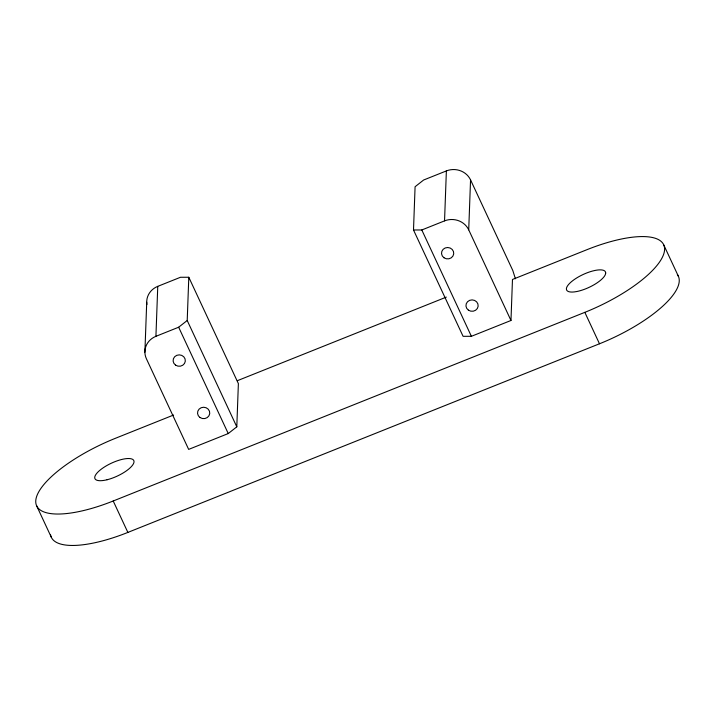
<?xml version="1.0" encoding="UTF-8"?>
<svg xmlns="http://www.w3.org/2000/svg" width="715" height="715" viewBox="0 0 715 715"><rect width="100%" height="100%" fill="white"/><g stroke="black" fill="none" stroke-linecap="round" stroke-linejoin="round"><path stroke-width="1.07" d="M144.886 352.245L146.718 302.284M155.924 336.318L157.756 286.358L180.493 277.268L188.796 277.259L238.381 383.598L236.799 426.828L228.246 433.558L188.662 449.395L146.405 358.769A18.375 17.097 2.1 0 1 155.924 336.318L178.661 327.22L187.214 320.499L188.796 277.259M173.575 415.031L115.517 438.259A85.737 28.341 -25 0 0 35.75 501.063A85.737 28.341 -25 0 0 113.211 500.992L584.834 312.348A85.737 28.341 -25 0 0 664.593 249.544A85.737 28.341 -25 0 0 587.131 249.615L512.476 279.476L510.975 320.481L471.391 336.309L463.088 336.318L413.502 229.98L415.084 186.74L423.638 180.01L446.375 170.921A18.375 17.097 2.1 0 1 470.55 179.894L512.807 270.52L515.408 278.77M413.502 229.98L421.805 229.971L444.542 220.881L446.375 170.921M510.975 320.481L468.718 229.855L470.55 179.894M237.326 380.702L446.321 297.109M50.559 534.856A85.737 28.341 -25 0 0 127.869 532.416L599.483 343.781A85.737 28.341 -25 0 0 677.346 274.515M663.806 245.022L678.464 276.455M584.834 312.348L599.483 343.781M421.805 229.971L471.391 336.309M187.214 320.499L236.799 426.828M178.661 327.22L228.246 433.558M113.211 500.992L127.869 532.416M36.537 505.585L51.194 537.019M146.915 304.519A18.375 17.097 2.1 0 1 157.756 286.358M444.542 220.881A18.375 17.097 2.1 0 1 468.718 229.855M605.694 273.103L605.399 274.426A21.432 7.087 -25 0 1 576.862 291.514L574.252 291.926A21.432 7.087 -25 0 1 566.584 289.95L566.387 288.824A21.432 7.087 -25 0 1 592.386 271.074L595.22 270.404A21.432 7.087 -25 0 1 605.694 273.103M200.003 417.515A6.122 5.702 2.1 0 0 209.727 413.619A6.122 5.702 2.1 0 0 201.201 407.711A6.122 5.702 2.1 0 0 200.003 417.515M107.053 479.756A21.432 7.087 -25 0 0 133.821 460.63A21.432 7.087 -25 0 0 102.218 468.477A21.432 7.087 -25 0 0 107.053 479.756M468.414 310.158A6.122 5.702 2.1 0 0 478.138 306.261A6.122 5.702 2.1 0 0 469.612 300.354A6.122 5.702 2.1 0 0 468.414 310.158M443.988 257.775A6.122 5.702 2.1 0 0 453.712 253.879A6.122 5.702 2.1 0 0 445.186 247.971A6.122 5.702 2.1 0 0 443.988 257.775M175.577 365.133A6.122 5.702 2.1 0 0 185.301 361.236A6.122 5.702 2.1 0 0 176.775 355.328A6.122 5.702 2.1 0 0 175.577 365.133"/></g></svg>
